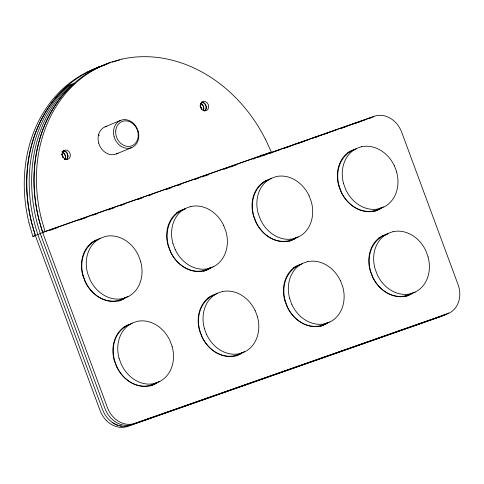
<?xml version="1.0" encoding="UTF-8"?>
<svg xmlns="http://www.w3.org/2000/svg" width="484" height="484" viewBox="0 0 484 484"><rect width="100%" height="100%" fill="white"/><g stroke="black" fill="none" stroke-linecap="round" stroke-linejoin="round"><path stroke-width="0.73" d="M91.591 70.997L91.845 69.956L95.1 68.528M94.023 69.986L94.277 68.946L104.556 64.959M96.709 67.935L108.434 63.537M94.816 68.704L95.354 68.462M97.242 67.687L97.786 67.445M96.437 67.984L97.532 67.518M98.869 66.974L99.964 66.508M87.084 72.055L100.327 66.804M89.516 71.045L110.316 62.369L121.877 59.066M119.893 120.685L122.264 119.85A14.671 12.269 67.4 0 1 137.166 128.52L138.212 131.333M95.548 240.239L100.109 238.594M94.138 241.286L95.415 240.754M95.929 240.542L98.482 239.471M180.822 210.346L185.384 208.701M178.771 211.659L180.689 210.855M181.204 210.649L185.094 209.197M266.133 180.441L271.361 178.608M270.998 178.414L276.219 176.581A32.307 27.025 67.4 0 1 309.034 195.675M264.718 181.488L265.994 180.949M269.068 179.673L266.515 180.744A32.307 27.025 67.4 0 0 253.731 215.822L256.012 222.029A32.307 27.025 67.4 0 0 288.839 241.093L291.513 240.354M351.475 150.518L356.702 148.691M356.339 148.497L361.566 146.664M351.856 150.827L354.409 149.756M127.97 296.752L122.742 298.58A32.307 27.025 67.4 0 1 89.927 279.492L87.616 273.297A32.307 27.025 67.4 0 1 100.418 238.231L105.639 236.386A32.307 27.025 67.4 0 1 138.454 255.473L140.765 261.675M118.501 301.163L123.487 299.076M213.244 266.859L208.017 268.687A32.307 27.025 67.4 0 1 175.202 249.599M203.77 271.27L208.761 269.183A32.307 27.025 67.4 0 0 212.222 267.047M289.081 241.365L294.066 239.278M379.032 209.058L373.805 210.885M375.064 211.175L379.414 209.36M126.99 325.242L132.217 323.409M131.854 323.215L137.081 321.382A32.307 27.025 67.4 0 1 169.896 340.476L172.207 346.671M125.58 326.289L126.856 325.75M129.924 324.474L127.371 325.544A32.307 27.025 67.4 0 0 114.593 360.616L116.874 366.824M212.264 295.343L216.826 293.703M217.128 293.322L222.356 291.489M212.645 295.651L215.198 294.575M302.439 263.417L307.667 261.584M295.524 266.757L297.436 265.952M297.956 265.746L300.51 264.669M382.917 235.52L388.144 233.687M383.298 235.823L387.188 234.371M154.547 383.776L149.32 385.609M159.411 381.749L154.184 383.582A32.307 27.025 67.4 0 1 121.369 364.488L119.058 358.293M150.578 385.893L154.928 384.078M239.822 353.883L234.595 355.71M244.686 351.856L239.459 353.689A32.307 27.025 67.4 0 1 206.644 334.595M235.853 356L240.203 354.185A32.307 27.025 67.4 0 0 244.202 351.638M325.133 323.971L319.906 325.805A32.307 27.025 67.4 0 1 287.091 306.717L284.78 300.516A32.307 27.025 67.4 0 1 297.581 265.456L302.131 263.798M329.991 321.951L324.77 323.784A32.307 27.025 67.4 0 1 291.955 304.69M320.523 326.361L325.508 324.28A32.307 27.025 67.4 0 0 328.975 322.144M415.339 292.034L410.111 293.867A32.307 27.025 67.4 0 1 377.296 274.773L374.991 268.578A32.307 27.025 67.4 0 1 387.793 233.512L393.008 231.667M405.87 296.444L410.856 294.363M265.988 154.444L264.161 155.207L266.139 154.511M91.845 69.956L107.974 63.35M105.064 126.832L120.462 120.425M116.432 153.93L131.836 147.523M28.919 222.84L32.876 236.482L35.302 235.466L31.351 221.829M38.647 218.792L42.598 232.435L271.33 152.091L265.438 139.126M106.365 420.481A23.843 19.941 67.4 0 1 100.103 410.571L35.368 235.569L37.861 234.54C26.783 201.495 25.797 164.614 38.018 131.733A143.361 119.917 67.4 0 1 69.26 85.287L69.708 85.626L69.266 85.299M271.33 152.091L42.598 232.435M263.556 155.455L261.729 156.217L261.112 154.85M95.65 68.298L100.678 66.387M101.616 65.83L102.172 65.612M99.184 66.84L99.74 66.623M273.176 151.885L266.593 154.19L374.35 116.257A23.843 19.947 67.4 0 1 384.387 115.821A24.279 20.31 67.4 0 1 395.398 122.228A23.843 19.947 67.4 0 1 401.659 132.138L458.064 284.604A23.843 19.941 67.4 0 1 459.727 296.129A24.279 20.31 67.4 0 1 455.432 307.897A23.843 19.947 67.4 0 1 447.416 313.789L134.709 423.409A23.843 19.947 67.4 0 1 124.672 423.851A24.279 20.31 67.4 0 1 113.661 417.444A23.843 19.941 67.4 0 1 107.4 407.534L42.665 232.538M273.835 151.655L285.687 147.499M286.34 147.269L292.269 145.194M292.923 144.964L332.423 131.116M333.077 130.886L358.753 121.883M359.412 121.653L365.335 119.578M365.995 119.348L371.258 117.503M50.154 230.263L57.935 227.534M79.152 220.099L86.926 217.37M93.291 215.138L96.83 213.904M108.144 209.935L114.508 207.703M120.873 205.47L124.406 204.23M137.135 199.771L142.09 198.035M148.455 195.802L151.988 194.562M166.133 189.607L171.082 187.871M177.447 185.638L180.986 184.398M195.125 179.443L198.664 178.203M202.197 176.963L204.321 176.218M205.028 175.97L208.562 174.73M224.122 169.279L227.655 168.039M229.779 167.295L233.312 166.054M234.02 165.806L236.144 165.062M253.114 159.115L255.237 158.371M257.361 157.627L260.894 156.386M271.403 152.666L277.332 150.591M277.985 150.361L280.623 149.435M283.914 148.279L289.837 146.204M290.497 145.974L293.788 144.819M295.101 144.359L297.079 143.669M297.733 143.433L303.662 141.358M304.315 141.128L309.585 139.283M311.557 138.587L316.167 136.972M316.826 136.742L322.749 134.667M324.068 134.207L329.991 132.126M330.651 131.896L336.574 129.821M340.524 128.435L342.497 127.746M343.156 127.516L349.079 125.435M349.738 125.205L356.321 122.9M356.98 122.67L365.535 119.669M32.876 236.482L35.701 235.49M270.29 153.216L272.262 152.527M285.427 147.91L287.405 147.215M288.065 146.985L290.037 146.295M297.938 143.524L299.911 142.834M301.883 142.139L303.861 141.449M314.394 137.752L317.685 136.603M325.581 133.832L327.559 133.142M342.043 128.06L346.647 126.445M354.548 123.68L356.52 122.984M358.499 122.295L360.471 121.599M107.884 63.38L110.866 62.521M112.221 62.14L119.542 60.04M106.867 126.263L104.49 127.092A14.671 12.269 67.4 0 0 98.7 143.046M190.914 206.487L185.687 208.32A32.307 27.025 67.4 0 0 172.909 243.398M374.186 211.193L376.861 210.431M203.153 270.713L208.38 268.88A32.307 27.025 67.4 0 0 210.74 267.513M203.534 271.016L206.202 270.26M120.927 300.153L118.259 300.909A32.307 27.025 67.4 0 1 85.444 281.821L83.133 275.62M405.247 295.887L410.474 294.054A32.307 27.025 67.4 0 0 412.259 293.056M405.628 296.19L408.302 295.434M322.955 325.351L320.287 326.113A32.307 27.025 67.4 0 1 287.472 307.019L285.161 300.824M234.976 356.018L237.65 355.256M149.701 385.911L152.375 385.149M71.692 84.276A143.379 119.929 67.4 0 0 40.462 130.728C28.211 163.598 29.221 200.485 40.293 233.524L37.8 234.558L102.535 409.561A23.843 19.947 67.4 0 0 108.797 419.471L112.173 422.344A24.381 20.395 67.4 0 0 117.83 425.291L121.823 426.241M75.014 83.926L74.131 83.278L66.84 86.309L67.276 86.636M394.393 165.752L396.692 171.953M309.052 195.669L311.345 201.87A32.307 27.025 67.4 0 1 298.543 236.936L293.328 238.781A32.307 27.025 67.4 0 1 260.507 219.694L258.202 213.492A32.307 27.025 67.4 0 1 271.004 178.433M340.494 280.666L342.787 286.873A32.307 27.025 67.4 0 1 329.985 321.933M291.937 304.696L289.644 298.495M223.741 225.574L226.04 231.775A32.307 27.025 67.4 0 1 213.232 266.841M255.183 310.577L257.482 316.778M175.19 249.605L172.891 243.398M206.632 334.601L204.333 328.4M116.493 366.521L114.2 360.32M98.657 134.316L99.172 135.702M41.346 236.561L40.233 233.548L42.725 232.514L39.482 221.714A143.264 119.838 67.4 0 1 74.191 83.357M41.297 236.428L104.968 408.55A23.843 19.941 67.4 0 0 111.229 418.46L114.605 421.334A24.285 20.31 67.4 0 0 120.256 424.274L122.24 424.861A23.825 19.929 67.4 0 0 132.277 424.426L444.984 314.8A23.843 19.947 67.4 0 0 448.626 313.003M428.134 256.956L425.841 250.748A32.307 27.025 67.4 0 0 393.014 231.685M343.543 183.575L345.842 189.782A32.307 27.025 67.4 0 0 378.663 208.846L383.897 207.031A32.307 27.025 67.4 0 0 396.62 171.977M339.06 185.904L341.359 192.106A32.307 27.025 67.4 0 0 374.18 211.175M338.685 185.602L340.978 191.803A32.307 27.025 67.4 0 0 373.805 210.867M253.338 215.519L255.631 221.72A32.307 27.025 67.4 0 0 288.458 240.79L293.691 238.975A32.307 27.025 67.4 0 0 295.47 237.971M199.475 330.421L201.767 336.628A32.307 27.025 67.4 0 0 234.589 355.692M168.408 245.727L170.707 251.934A32.307 27.025 67.4 0 0 203.528 270.998M114.085 136.615L115.125 139.428A14.671 12.269 67.4 0 0 130.033 148.086L132.404 147.263A14.671 12.269 67.4 0 0 138.194 131.309M98.682 143.022L99.722 145.835A14.671 12.269 67.4 0 0 114.629 154.493L117.007 153.67A14.671 12.269 67.4 0 0 118.054 153.059M35.429 235.551L32.192 224.751A143.264 119.838 67.4 0 1 66.901 86.394M41.08 217.782L45.03 231.425M28.992 222.828A143.137 119.73 67.4 0 1 87.12 72.128M31.424 221.811A143.137 119.73 67.4 0 1 89.552 71.118M338.697 185.596A32.307 27.025 67.4 0 1 351.487 150.536M380.763 208.072A32.307 27.025 67.4 0 1 378.972 209.058M343.586 183.636A32.307 27.025 67.4 0 1 356.369 148.576M361.542 146.767A32.307 27.025 67.4 0 1 394.351 165.837M149.314 385.585A32.307 27.025 67.4 0 1 116.505 366.515M114.236 360.374A32.307 27.025 67.4 0 1 127.026 325.321M156.326 382.771A32.307 27.025 67.4 0 1 154.541 383.758M172.165 346.611A32.307 27.025 67.4 0 1 159.381 381.67M119.1 358.354A32.307 27.025 67.4 0 1 131.884 323.294M95.56 240.258A32.307 27.025 67.4 0 0 82.77 275.311L85.051 281.519A32.307 27.025 67.4 0 0 117.872 300.588L123.105 298.773A32.307 27.025 67.4 0 0 125.465 297.406M140.693 261.693A32.307 27.025 67.4 0 1 127.909 296.752M199.511 330.481A32.307 27.025 67.4 0 1 212.301 295.428M242.127 352.534A32.307 27.025 67.4 0 1 239.762 353.883M204.375 328.461A32.307 27.025 67.4 0 1 217.159 293.401M222.331 291.592A32.307 27.025 67.4 0 1 255.141 310.661M257.464 316.784A32.307 27.025 67.4 0 1 244.68 351.838M180.834 210.365A32.307 27.025 67.4 0 0 168.045 245.418L170.326 251.626A32.307 27.025 67.4 0 0 203.147 270.695M190.92 206.505A32.307 27.025 67.4 0 1 223.729 225.58M327.432 322.628A32.307 27.025 67.4 0 1 325.066 323.977M289.68 298.555A32.307 27.025 67.4 0 1 302.47 263.496M307.636 261.687A32.307 27.025 67.4 0 1 340.452 280.756M253.374 215.58A32.307 27.025 67.4 0 1 266.164 180.52M382.929 235.539A32.307 27.025 67.4 0 0 370.139 270.598L372.42 276.806A32.307 27.025 67.4 0 0 405.247 295.869M428.062 256.974A32.307 27.025 67.4 0 1 415.278 292.034M114.103 136.639A14.671 12.269 67.4 0 1 119.905 120.722M38.72 218.78A143.137 119.73 67.4 0 1 96.848 68.081M62.533 151.129A4.81 4.023 67.4 0 1 67.306 153.767A4.81 4.023 67.4 0 1 66.81 159.387M201.247 102.433A4.804 4.023 67.4 0 1 205.827 105.56A4.804 4.023 67.4 0 1 204.835 111.024M121.901 59.139A143.137 119.73 67.4 0 1 265.371 139.162M41.152 217.77A143.137 119.73 67.4 0 1 99.274 67.07M371.918 117.273A23.819 19.929 67.4 0 1 373.896 116.711M156.501 382.541A32.307 27.025 67.4 0 1 152.49 385.07M123.16 327.559A32.307 27.025 67.4 0 1 124.34 326.881M124.515 297.956A32.307 27.025 67.4 0 1 121.048 300.074M91.137 242.92A32.307 27.025 67.4 0 1 92.898 241.885M241.238 353.06A32.307 27.025 67.4 0 1 237.765 355.177M207.854 298.029A32.307 27.025 67.4 0 1 209.614 296.988M210.855 267.222A32.307 27.025 67.4 0 1 206.323 270.181M176.412 213.027A32.307 27.025 67.4 0 1 178.172 211.986M326.543 323.155A32.307 27.025 67.4 0 1 323.07 325.272M293.165 268.124A32.307 27.025 67.4 0 1 294.925 267.083M295.639 237.747A32.307 27.025 67.4 0 1 291.628 240.276M262.298 182.758A32.307 27.025 67.4 0 1 263.484 182.081M380.987 207.824A32.307 27.025 67.4 0 1 376.976 210.352M347.645 152.841A32.307 27.025 67.4 0 1 348.831 152.164M410.783 294.006A32.307 27.025 67.4 0 1 408.417 295.355M378.512 238.207A32.307 27.025 67.4 0 1 380.273 237.166M62.037 151.825A4.81 4.023 67.4 0 1 64.572 159.629M200.739 103.34A4.81 4.023 67.4 0 1 203.117 110.661M158.927 381.531A32.307 27.025 67.4 0 1 154.922 384.06M149.695 385.893A32.307 27.025 67.4 0 1 116.886 366.818M127.431 296.553A32.307 27.025 67.4 0 1 123.426 299.082M83.151 275.62A32.307 27.025 67.4 0 1 95.935 240.56M234.97 356A32.307 27.025 67.4 0 1 202.161 336.924L199.85 330.729A32.307 27.025 67.4 0 1 212.651 295.67M168.45 245.787A32.307 27.025 67.4 0 1 180.629 211.042M285.197 300.885A32.307 27.025 67.4 0 1 297.987 265.825M298.071 236.73A32.307 27.025 67.4 0 1 294.06 239.259M383.364 206.831A32.307 27.025 67.4 0 1 379.353 209.36M339.078 185.898A32.307 27.025 67.4 0 1 351.862 150.845M405.622 296.172A32.307 27.025 67.4 0 1 372.813 277.102L370.502 270.907A32.307 27.025 67.4 0 1 383.31 235.841M414.268 292.245A32.307 27.025 67.4 0 1 410.795 294.363M63.265 150.591A4.81 4.023 67.4 0 1 67.603 154.184A4.81 4.023 67.4 0 1 66.126 159.436M201.58 101.955A4.81 4.023 67.4 0 1 205.984 105.778A4.81 4.023 67.4 0 1 204.091 110.999M62.115 152.097A4.81 4.023 67.4 0 1 64.88 159.569M200.43 103.461A4.81 4.023 67.4 0 1 203.389 110.57M369.486 118.284A23.819 19.929 67.4 0 1 371.464 117.721M446.2 314.019A23.843 19.941 67.4 0 1 442.545 315.816L129.845 425.436A23.825 19.929 67.4 0 1 119.808 425.872M117.824 425.291A24.333 20.352 67.4 0 1 112.173 422.344M61.789 154.614A4.81 4.023 67.4 0 1 63.065 157.663M200.104 105.972A4.81 4.023 67.4 0 1 201.38 109.021M106.365 420.481A24.279 20.31 67.4 0 0 117.376 426.882A23.843 19.947 67.4 0 0 127.413 426.446L440.125 316.826A23.843 19.947 67.4 0 0 443.767 315.03M61.716 154.335A4.81 4.023 67.4 0 1 62.987 157.385M200.031 105.7A4.81 4.023 67.4 0 1 201.326 109.209M72.14 84.609L71.699 84.289L72.582 84.936L72.14 84.609M115.712 130.946A13.092 10.95 67.4 0 0 131.757 145.817A13.092 10.95 67.4 0 0 133.421 124.146A13.092 10.95 67.4 0 0 115.712 130.946M62.109 153.64A4.81 4.023 67.4 0 0 67.899 159.248A4.81 4.023 67.4 0 0 68.686 151.335A4.81 4.023 67.4 0 0 62.109 153.64M200.424 105.004A4.804 4.023 67.4 0 0 206.214 110.606A4.804 4.023 67.4 0 0 207.001 102.699A4.804 4.023 67.4 0 0 200.424 105.004"/></g></svg>
